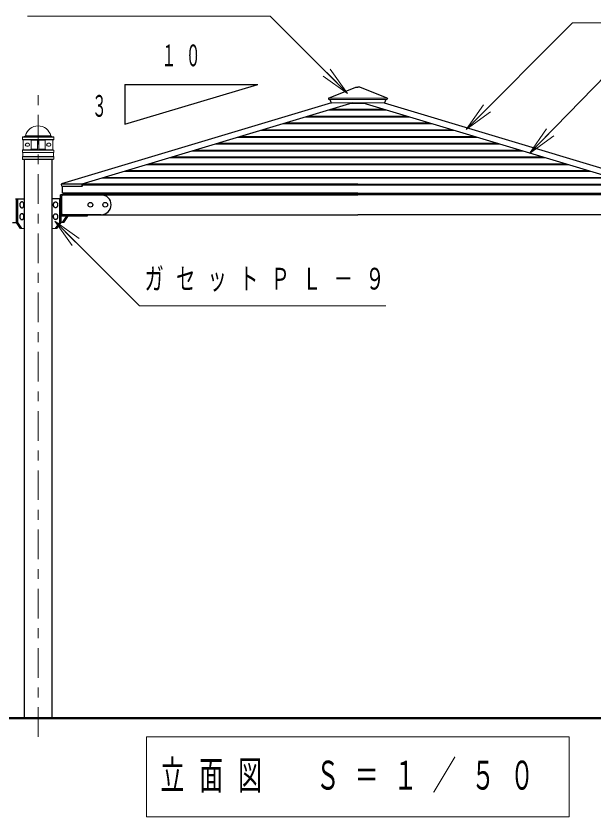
# Model space of a CAD drawing. Units: millimetres on the paper, scale 1:50. Extents: x -365 to 10, y -38 to 257.
# Drawn here: x -265.9 to -207.4, y 45 to 126.1 of the extents above; entities that cross this region are included whole.
import ezdxf
from ezdxf.enums import TextEntityAlignment as Align

# ---------------------------------------------------------------- set-up
doc = ezdxf.new("R2010")
doc.units = ezdxf.units.MM
doc.linetypes.add('USER2', pattern=[6, 3, -1, 1, -1])
doc.layers.add('LY_1', color=7, linetype='Continuous', lineweight=25)
doc.styles.add('ＭＳ ゴシック', font='')
doc.styles.get('ＭＳ ゴシック').set_extended_font_data('MS Gothic')

msp = doc.modelspace()

# ---------------------------------------------------------------- linework, layer by layer
at = {"layer": 'LY_1', "lineweight": 13}
for p, q in [((-232.331, 118.262), (-234.452, 120.383)), ((-234.099, 120.737), (-232.331, 118.262)), ((-232.331, 118.262), (-234.806, 120.03)), ((-220.317, 114.631), (-218.549, 117.106)), ((-220.317, 114.631), (-218.196, 116.752)), ((-217.842, 116.399), (-220.317, 114.631)), ((-213.904, 112.193), (-212.164, 114.687)), ((-265.271, 113.854), (-265.251, 113.874)), ((-265.271, 113.854), (-265.271, 113.594)), ((-265.271, 113.854), (-262.111, 113.854)), ((-265.271, 113.594), (-262.111, 113.594)), ((-265.271, 113.594), (-265.251, 113.574)), ((-265.251, 113.874), (-262.131, 113.874)), ((-265.089, 113.874), (-264.971, 113.992)), ((-264.971, 113.992), (-262.411, 113.992)), ((-262.293, 113.874), (-262.411, 113.992)), ((-262.131, 113.874), (-262.111, 113.854)), ((-262.131, 113.574), (-262.111, 113.594)), ((-262.111, 113.854), (-262.111, 113.594)), ((-213.904, 112.193), (-211.806, 114.338)), ((-211.449, 113.988), (-213.904, 112.193)), ((-265.251, 113.574), (-264.429, 113.538)), ((-265.251, 113.574), (-262.131, 113.574)), ((-265.191, 113.57), (-265.191, 112.578)), ((-264.841, 113.224), (-264.701, 113.224)), ((-264.841, 112.924), (-264.701, 112.924)), ((-264.391, 113.537), (-263.761, 113.537)), ((-264.391, 113.498), (-264.391, 112.649)), ((-263.761, 113.534), (-263.761, 112.614)), ((-262.991, 113.537), (-263.621, 113.537)), ((-263.621, 113.534), (-263.621, 112.614)), ((-262.991, 113.498), (-262.991, 112.649)), ((-262.131, 113.574), (-262.953, 113.538)), ((-262.541, 113.224), (-262.681, 113.224)), ((-262.541, 112.924), (-262.681, 112.924)), ((-262.191, 113.57), (-262.191, 112.578)), ((-265.231, 112.574), (-265.271, 112.534)), ((-265.271, 112.534), (-262.111, 112.534)), ((-265.271, 112.534), (-265.271, 112.294)), ((-265.271, 112.294), (-262.111, 112.294)), ((-265.271, 112.294), (-265.251, 112.274)), ((-265.251, 112.274), (-262.131, 112.274)), ((-265.251, 112.274), (-265.251, 111.874)), ((-265.231, 112.574), (-264.429, 112.609)), ((-265.231, 112.574), (-262.151, 112.574)), ((-264.391, 112.611), (-263.761, 112.611)), ((-262.991, 112.611), (-263.621, 112.611)), ((-262.151, 112.574), (-262.953, 112.609)), ((-262.151, 112.574), (-262.111, 112.534)), ((-262.111, 112.294), (-262.131, 112.274)), ((-262.131, 112.274), (-262.131, 111.874)), ((-262.111, 112.534), (-262.111, 112.294)), ((-265.251, 111.874), (-265.271, 111.854)), ((-265.271, 111.854), (-262.111, 111.854)), ((-265.271, 111.854), (-265.271, 111.614)), ((-265.271, 111.614), (-262.111, 111.614)), ((-265.271, 111.614), (-265.231, 111.574)), ((-265.251, 111.874), (-262.131, 111.874)), ((-265.231, 111.574), (-262.151, 111.574)), ((-262.111, 111.614), (-262.151, 111.574)), ((-262.131, 111.874), (-262.111, 111.854)), ((-262.111, 111.854), (-262.111, 111.614)), ((-262.009, 105.341), (-259.888, 103.22)), ((-262.009, 105.341), (-259.534, 103.574)), ((-260.242, 102.866), (-262.009, 105.341)), ((-261.793, 104.592), (-262.293, 104.592)), ((-252.691, 53.118), (-252.691, 44.985)), ((-209.891, 53.118), (-252.691, 53.118)), ((-209.891, 44.985), (-209.891, 53.118)), ((-252.691, 44.985), (-209.891, 44.985))]:
    msp.add_line(p, q, dxfattribs=at)
at = {"layer": 'LY_1'}
for p, q in [((-254.898, 119.19), (-254.898, 115.146)), ((-254.898, 119.19), (-241.418, 119.19)), ((-254.898, 115.146), (-241.418, 119.19)), ((-265.089, 111.574), (-265.089, 54.992)), ((-262.293, 111.574), (-262.293, 54.992)), ((-261.231, 108.162), (-261.231, 108.874)), ((-231.291, 108.162), (-261.231, 108.162)), ((-231.291, 108.162), (-201.351, 108.162)), ((-261.496, 105.192), (-261.496, 107.592)), ((-261.369, 105.192), (-261.369, 107.592)), ((-261.228, 105.192), (-260.803, 105.792)), ((-261.1, 105.192), (-260.676, 105.792)), ((-260.803, 105.792), (-260.803, 105.992)), ((-260.676, 105.792), (-260.803, 105.792)), ((-260.676, 105.792), (-260.676, 105.992)), ((-261.92, 104.592), (-261.496, 105.192)), ((-261.793, 104.592), (-261.369, 105.192)), ((-261.1, 105.192), (-261.496, 105.192))]:
    msp.add_line(p, q, dxfattribs=at)
at = {"layer": 'LY_1', "color": 2}
for p, q in [((-234.272, 117.785), (-231.489, 118.892)), ((-231.489, 118.892), (-231.291, 118.892)), ((-231.092, 118.892), (-231.291, 118.892)), ((-228.309, 117.785), (-231.092, 118.892)), ((-234.283, 117.759), (-234.254, 117.684)), ((-234.12, 117.672), (-233.984, 117.331)), ((-228.462, 117.672), (-228.597, 117.331)), ((-228.298, 117.759), (-228.328, 117.684)), ((-261.291, 107.592), (-262.293, 107.592))]:
    msp.add_line(p, q, dxfattribs=at)
at = {"layer": 'LY_1', "linetype": 'USER2', "lineweight": 13}
msp.add_line((-263.691, 53.094), (-263.691, 118.216), dxfattribs=at)
at = {"layer": 'LY_1', "color": 2, "lineweight": 13}
for p, q in [((-234.281, 117.777), (-231.291, 117.777)), ((-234.235, 117.672), (-231.291, 117.672)), ((-228.3, 117.777), (-231.291, 117.777)), ((-228.346, 117.672), (-231.291, 117.672)), ((-233.966, 117.319), (-231.291, 117.319)), ((-228.616, 117.319), (-231.291, 117.319))]:
    msp.add_line(p, q, dxfattribs=at)
at = {"layer": 'LY_1', "color": 131}
for p, q in [((-233.962, 117.319), (-261.315, 109.113)), ((-231.796, 117.319), (-259.252, 109.082)), ((-230.785, 117.319), (-203.33, 109.082)), ((-228.62, 117.319), (-201.267, 109.113)), ((-261.276, 108.874), (-261.336, 109.073)), ((-261.276, 108.874), (-259.189, 108.874)), ((-259.189, 108.874), (-259.252, 109.082)), ((-261.291, 106.072), (-261.291, 107.912)), ((-261.211, 107.992), (-231.291, 107.992)), ((-231.291, 108.056), (-261.191, 108.056)), ((-261.191, 107.992), (-261.191, 108.056)), ((-260.311, 107.992), (-261.191, 107.992)), ((-261.111, 107.992), (-260.271, 107.992)), ((-260.255, 108.162), (-260.255, 108.112)), ((-231.291, 108.056), (-201.391, 108.056)), ((-201.371, 107.992), (-231.291, 107.992)), ((-261.291, 105.992), (-261.291, 107.592)), ((-260.676, 105.992), (-261.291, 105.992)), ((-261.211, 105.992), (-231.291, 105.992)), ((-201.371, 105.992), (-231.291, 105.992))]:
    msp.add_line(p, q, dxfattribs=at)
at = {"layer": 'LY_1', "color": 12, "lineweight": 13}
for p, q in [((-231.981, 117.263), (-231.291, 117.263)), ((-230.601, 117.263), (-231.291, 117.263)), ((-234.279, 116.574), (-231.291, 116.574)), ((-233.965, 116.668), (-231.291, 116.668)), ((-228.617, 116.668), (-231.291, 116.668)), ((-228.302, 116.574), (-231.291, 116.574)), ((-238.563, 115.289), (-231.291, 115.289)), ((-236.578, 115.884), (-231.291, 115.884)), ((-236.264, 115.978), (-231.291, 115.978)), ((-226.318, 115.978), (-231.291, 115.978)), ((-226.003, 115.884), (-231.291, 115.884)), ((-224.019, 115.289), (-231.291, 115.289)), ((-241.176, 114.505), (-231.291, 114.505)), ((-240.861, 114.599), (-231.291, 114.599)), ((-238.877, 115.194), (-231.291, 115.194)), ((-223.705, 115.194), (-231.291, 115.194)), ((-221.72, 114.599), (-231.291, 114.599)), ((-221.406, 114.505), (-231.291, 114.505)), ((-243.475, 113.815), (-231.291, 113.815)), ((-243.16, 113.909), (-231.291, 113.909)), ((-219.421, 113.909), (-231.291, 113.909)), ((-219.107, 113.815), (-231.291, 113.815)), ((-245.773, 113.125), (-231.291, 113.125)), ((-245.459, 113.22), (-231.291, 113.22)), ((-217.123, 113.22), (-231.291, 113.22)), ((-216.808, 113.125), (-231.291, 113.125)), ((-248.072, 112.436), (-231.291, 112.436)), ((-247.758, 112.53), (-231.291, 112.53)), ((-214.824, 112.53), (-231.291, 112.53)), ((-214.509, 112.436), (-231.291, 112.436)), ((-252.355, 111.151), (-231.291, 111.151)), ((-250.371, 111.746), (-231.291, 111.746)), ((-250.057, 111.841), (-231.291, 111.841)), ((-212.525, 111.841), (-231.291, 111.841)), ((-212.211, 111.746), (-231.291, 111.746)), ((-210.226, 111.151), (-231.291, 111.151)), ((-254.968, 110.367), (-231.291, 110.367)), ((-254.654, 110.461), (-231.291, 110.461)), ((-252.67, 111.057), (-231.291, 111.057)), ((-209.912, 111.057), (-231.291, 111.057)), ((-207.927, 110.461), (-231.291, 110.461)), ((-207.613, 110.367), (-231.291, 110.367)), ((-257.267, 109.677), (-231.291, 109.677)), ((-256.953, 109.772), (-231.291, 109.772)), ((-205.629, 109.772), (-231.291, 109.772)), ((-205.314, 109.677), (-231.291, 109.677))]:
    msp.add_line(p, q, dxfattribs=at)
at = {"layer": 'LY_1', "color": 4}
for p, q in [((-231.291, 109.082), (-261.291, 109.082)), ((-231.291, 109.082), (-201.291, 109.082)), ((-265.971, 107.592), (-265.089, 107.592)), ((-265.886, 105.192), (-265.886, 107.592)), ((-265.758, 105.192), (-265.758, 107.592)), ((-266.281, 105.192), (-265.758, 105.192)), ((-265.461, 104.592), (-265.886, 105.192)), ((-265.334, 104.592), (-265.758, 105.192))]:
    msp.add_line(p, q, dxfattribs=at)
at = {"layer": 'LY_1', "color": 4, "lineweight": 13}
for p, q in [((-259.223, 108.988), (-231.291, 108.988)), ((-203.358, 108.988), (-231.291, 108.988)), ((-265.461, 104.592), (-265.089, 104.592))]:
    msp.add_line(p, q, dxfattribs=at)
at = {"layer": 'LY_1', "color": 40}
for p, q in [((-257.291, 107.992), (-261.411, 107.992)), ((-261.411, 105.872), (-261.411, 107.992)), ((-257.291, 105.992), (-261.411, 105.992)), ((-261.411, 105.872), (-258.691, 105.872)), ((-258.691, 105.872), (-258.691, 105.992))]:
    msp.add_line(p, q, dxfattribs=at)
at = {"layer": 'LY_1', "lineweight": 50}
msp.add_line((-334.409, 54.992), (-126.865, 54.992), dxfattribs=at)
at = {"layer": 'LY_1', "lineweight": 13}
for points in [[(-232.331, 118.262), (-240.183, 126.114), (-264.762, 126.114)], [(-220.317, 114.631), (-209.537, 125.411), (-191.252, 125.411)], [(-213.904, 112.193), (-206.088, 120.185), (-179.088, 120.185)], [(-262.009, 105.341), (-253.415, 96.747), (-228.46, 96.747)]]:
    msp.add_lwpolyline(points, dxfattribs=at)
at = {"layer": 'LY_1', "color": 4}
for points in [[(-265.334, 107.292), (-265.353, 107.291), (-265.371, 107.288), (-265.389, 107.282), (-265.407, 107.274), (-265.424, 107.264), (-265.44, 107.252), (-265.456, 107.238), (-265.47, 107.222), (-265.484, 107.204), (-265.497, 107.185), (-265.508, 107.164), (-265.518, 107.142), (-265.526, 107.119), (-265.533, 107.095), (-265.539, 107.07), (-265.543, 107.044), (-265.545, 107.018), (-265.546, 106.992), (-265.545, 106.966), (-265.543, 106.94), (-265.539, 106.914), (-265.533, 106.89), (-265.526, 106.865), (-265.518, 106.842), (-265.508, 106.82), (-265.497, 106.799), (-265.484, 106.78), (-265.47, 106.762), (-265.456, 106.746), (-265.44, 106.732), (-265.424, 106.72), (-265.407, 106.71), (-265.389, 106.702), (-265.371, 106.697), (-265.353, 106.693), (-265.334, 106.692), (-265.316, 106.693), (-265.297, 106.697), (-265.279, 106.702), (-265.261, 106.71), (-265.244, 106.72), (-265.228, 106.732), (-265.212, 106.746), (-265.198, 106.762), (-265.184, 106.78), (-265.172, 106.799), (-265.16, 106.82), (-265.15, 106.842), (-265.142, 106.865), (-265.135, 106.89), (-265.129, 106.914), (-265.125, 106.94), (-265.123, 106.966), (-265.122, 106.992), (-265.123, 107.018), (-265.125, 107.044), (-265.129, 107.07), (-265.135, 107.095), (-265.142, 107.119), (-265.15, 107.142), (-265.16, 107.164), (-265.172, 107.185), (-265.184, 107.204), (-265.198, 107.222), (-265.212, 107.238), (-265.228, 107.252), (-265.244, 107.264), (-265.261, 107.274), (-265.279, 107.282), (-265.297, 107.288), (-265.316, 107.291)], [(-265.334, 106.092), (-265.353, 106.091), (-265.371, 106.088), (-265.389, 106.082), (-265.407, 106.074), (-265.424, 106.064), (-265.44, 106.052), (-265.456, 106.038), (-265.47, 106.022), (-265.484, 106.004), (-265.497, 105.985), (-265.508, 105.964), (-265.518, 105.942), (-265.526, 105.919), (-265.533, 105.895), (-265.539, 105.87), (-265.543, 105.844), (-265.545, 105.818), (-265.546, 105.792), (-265.545, 105.766), (-265.543, 105.74), (-265.539, 105.714), (-265.533, 105.69), (-265.526, 105.665), (-265.518, 105.642), (-265.508, 105.62), (-265.497, 105.599), (-265.484, 105.58), (-265.47, 105.562), (-265.456, 105.546), (-265.44, 105.532), (-265.424, 105.52), (-265.407, 105.51), (-265.389, 105.502), (-265.371, 105.497), (-265.353, 105.493), (-265.334, 105.492), (-265.316, 105.493), (-265.297, 105.497), (-265.279, 105.502), (-265.261, 105.51), (-265.244, 105.52), (-265.228, 105.532), (-265.212, 105.546), (-265.198, 105.562), (-265.184, 105.58), (-265.172, 105.599), (-265.16, 105.62), (-265.15, 105.642), (-265.142, 105.665), (-265.135, 105.69), (-265.129, 105.714), (-265.125, 105.74), (-265.123, 105.766), (-265.122, 105.792), (-265.123, 105.818), (-265.125, 105.844), (-265.129, 105.87), (-265.135, 105.895), (-265.142, 105.919), (-265.15, 105.942), (-265.16, 105.964), (-265.172, 105.985), (-265.184, 106.004), (-265.198, 106.022), (-265.212, 106.038), (-265.228, 106.052), (-265.244, 106.064), (-265.261, 106.074), (-265.279, 106.082), (-265.297, 106.088), (-265.316, 106.091)]]:
    msp.add_lwpolyline(points, close=True, dxfattribs=at)
at = {"layer": 'LY_1'}
for points in [[(-261.92, 107.292), (-261.902, 107.291), (-261.883, 107.288), (-261.865, 107.282), (-261.848, 107.274), (-261.831, 107.264), (-261.814, 107.252), (-261.799, 107.238), (-261.784, 107.222), (-261.77, 107.204), (-261.758, 107.185), (-261.746, 107.164), (-261.737, 107.142), (-261.728, 107.119), (-261.721, 107.095), (-261.715, 107.07), (-261.711, 107.044), (-261.709, 107.018), (-261.708, 106.992), (-261.709, 106.966), (-261.711, 106.94), (-261.715, 106.914), (-261.721, 106.89), (-261.728, 106.865), (-261.737, 106.842), (-261.746, 106.82), (-261.758, 106.799), (-261.77, 106.78), (-261.784, 106.762), (-261.799, 106.746), (-261.814, 106.732), (-261.831, 106.72), (-261.848, 106.71), (-261.865, 106.702), (-261.883, 106.697), (-261.902, 106.693), (-261.92, 106.692), (-261.939, 106.693), (-261.957, 106.697), (-261.975, 106.702), (-261.993, 106.71), (-262.01, 106.72), (-262.026, 106.732), (-262.042, 106.746), (-262.057, 106.762), (-262.07, 106.78), (-262.083, 106.799), (-262.094, 106.82), (-262.104, 106.842), (-262.112, 106.865), (-262.12, 106.89), (-262.125, 106.914), (-262.129, 106.94), (-262.132, 106.966), (-262.132, 106.992), (-262.132, 107.018), (-262.129, 107.044), (-262.125, 107.07), (-262.12, 107.095), (-262.112, 107.119), (-262.104, 107.142), (-262.094, 107.164), (-262.083, 107.185), (-262.07, 107.204), (-262.057, 107.222), (-262.042, 107.238), (-262.026, 107.252), (-262.01, 107.264), (-261.993, 107.274), (-261.975, 107.282), (-261.957, 107.288), (-261.939, 107.291)], [(-261.92, 106.092), (-261.902, 106.091), (-261.883, 106.088), (-261.865, 106.082), (-261.848, 106.074), (-261.831, 106.064), (-261.814, 106.052), (-261.799, 106.038), (-261.784, 106.022), (-261.77, 106.004), (-261.758, 105.985), (-261.746, 105.964), (-261.737, 105.942), (-261.728, 105.919), (-261.721, 105.895), (-261.715, 105.87), (-261.711, 105.844), (-261.709, 105.818), (-261.708, 105.792), (-261.709, 105.766), (-261.711, 105.74), (-261.715, 105.714), (-261.721, 105.69), (-261.728, 105.665), (-261.737, 105.642), (-261.746, 105.62), (-261.758, 105.599), (-261.77, 105.58), (-261.784, 105.562), (-261.799, 105.546), (-261.814, 105.532), (-261.831, 105.52), (-261.848, 105.51), (-261.865, 105.502), (-261.883, 105.497), (-261.902, 105.493), (-261.92, 105.492), (-261.939, 105.493), (-261.957, 105.497), (-261.975, 105.502), (-261.993, 105.51), (-262.01, 105.52), (-262.026, 105.532), (-262.042, 105.546), (-262.057, 105.562), (-262.07, 105.58), (-262.083, 105.599), (-262.094, 105.62), (-262.104, 105.642), (-262.112, 105.665), (-262.12, 105.69), (-262.125, 105.714), (-262.129, 105.74), (-262.132, 105.766), (-262.132, 105.792), (-262.132, 105.818), (-262.129, 105.844), (-262.125, 105.87), (-262.12, 105.895), (-262.112, 105.919), (-262.104, 105.942), (-262.094, 105.964), (-262.083, 105.985), (-262.07, 106.004), (-262.057, 106.022), (-262.042, 106.038), (-262.026, 106.052), (-262.01, 106.064), (-261.993, 106.074), (-261.975, 106.082), (-261.957, 106.088), (-261.939, 106.091)]]:
    msp.add_lwpolyline(points, close=True, dxfattribs=at)
at = {"layer": 'LY_1', "color": 40}
for centre in [(-258.391, 106.992), (-256.891, 106.992)]:
    msp.add_circle(centre, 0.24, dxfattribs=at)
at = {"layer": 'LY_1', "color": 2}
for centre, start, end in [((-234.265, 117.766), 111.7, 201.7), ((-234.235, 117.692), 201.7, 270), ((-228.346, 117.692), 270, 338.3), ((-228.317, 117.766), 338.3, 68.3), ((-233.966, 117.339), 196.7, 270), ((-228.616, 117.339), 270, 343.3)]:
    msp.add_arc(centre, 0.02, start, end, dxfattribs=at)
at = {"layer": 'LY_1', "lineweight": 13}
for centre, radius, start, end in [((-263.691, 113.673), 1.319, 14.00253, 165.99746), ((-264.841, 113.074), 0.15, 90, 270), ((-264.701, 113.074), 0.15, 270, 90), ((-264.431, 113.498), 0.04, 0, 87.5), ((-263.801, 113.534), 0.04, 0, 90), ((-263.581, 113.534), 0.04, 90, 180), ((-262.951, 113.498), 0.04, 92.5, 180), ((-262.681, 113.074), 0.15, 90, 270), ((-262.541, 113.074), 0.15, 270, 90), ((-264.431, 112.649), 0.04, 272.5, 0), ((-263.801, 112.614), 0.04, 270, 0), ((-263.581, 112.614), 0.04, 180, 270), ((-262.951, 112.649), 0.04, 180, 267.5)]:
    msp.add_arc(centre, radius, start, end, dxfattribs=at)
at = {"layer": 'LY_1', "color": 131}
for centre, radius, start, end in [((-261.306, 109.082), 0.032, 106.69924, 196.69924), ((-261.211, 107.912), 0.08, 90, 180), ((-260.311, 108.112), 0.056, 270, 0), ((-261.211, 106.072), 0.08, 180, 270)]:
    msp.add_arc(centre, radius, start, end, dxfattribs=at)
at = {"layer": 'LY_1', "color": 40}
msp.add_arc((-257.291, 106.992), 1, 270, 90, dxfattribs=at)

# ---------------------------------------------------------------- texts
at = {"layer": 'LY_1', "style": 'ＭＳ ゴシック', "width": 0.5}
msp.add_text('３', height=2.199, dxfattribs=at).set_placement((-257.485, 117.01), align=Align.MIDDLE_CENTER)
at = {"layer": 'LY_1', "style": 'ＭＳ ゴシック'}
for s, insert, char_height, attachment_point in [('\\T1.64;\\W0.5;１０', (-248.73, 122.11), 2.199, 5), ('\\T1.64;\\W0.65;ガセットＰＬ－９', (-252.914, 99.397), 2.199, 4), ('\\T1.64;\\W0.6;立面図\u3000Ｓ＝１／５０', (-251.291, 49.051), 2.933, 4)]:
    msp.add_mtext(s, dxfattribs=dict(at, insert=insert, char_height=char_height, attachment_point=attachment_point))

doc.saveas('drawing.dxf')
